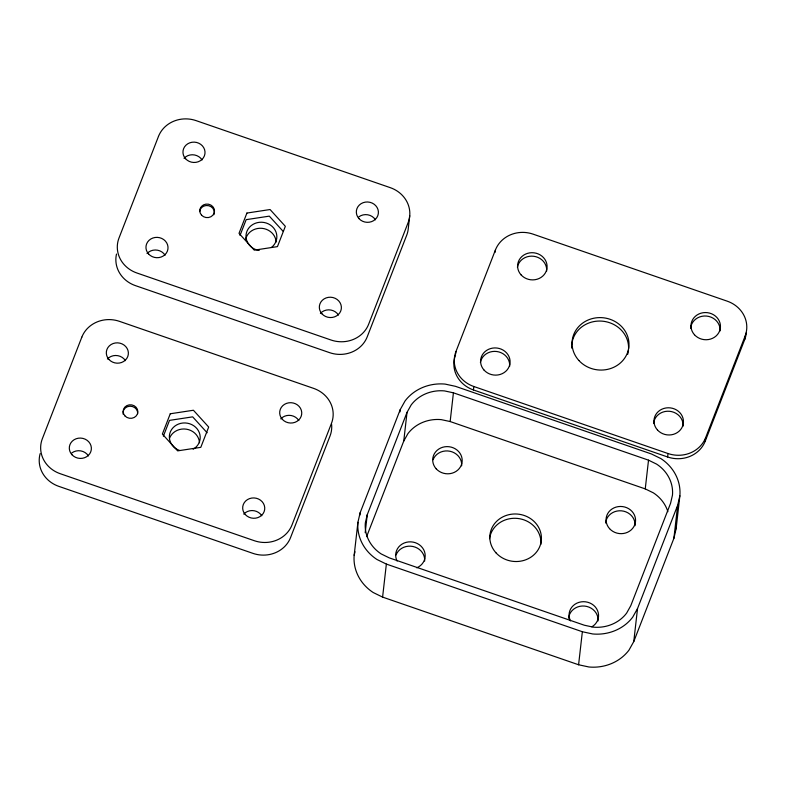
<?xml version="1.0" encoding="UTF-8"?>
<svg xmlns="http://www.w3.org/2000/svg" width="786" height="786" viewBox="0 0 786 786"><rect width="100%" height="100%" fill="white"/><g stroke="black" fill="none" stroke-linecap="round" stroke-linejoin="round"><path stroke-width="1.18" d="M354.162 555.299L357.925 522.277L360.135 512.767L400.261 409.526L405.085 400.919A44.33 40.784 6.5 0 1 445.082 384.089L455.438 386.319L651.437 453.974L660.869 458.582A44.33 40.784 6.5 0 1 679.87 495.779L676.107 528.811L673.897 538.322L633.771 641.563L628.957 650.169A44.33 40.784 6.5 0 1 588.95 666.99L578.594 664.769L382.595 597.105L373.173 592.506A44.33 40.784 6.5 0 1 354.162 555.299L354.987 551.743M359.87 515.125L360.135 512.767M365.195 532.702L367.239 514.751L407.03 412.336L411.196 404.908A36.903 33.945 6.5 0 1 444.493 390.907L453.424 392.823L648.519 460.164L656.654 464.143A36.903 33.945 6.5 0 1 672.472 495.111L670.566 503.305L630.765 605.721L626.609 613.149A36.903 33.945 6.5 0 1 593.302 627.149L584.371 625.234L389.286 557.883L381.151 553.914A36.903 33.945 6.5 0 1 365.323 522.945L367.239 514.751M409.732 215.728L408.298 228.362A29.475 27.107 6.5 0 1 406.686 235.26L367.219 336.84A29.475 27.107 6.5 0 1 329.609 352.659L135.428 285.623A29.475 27.107 6.5 0 1 116.505 254.055M399.995 411.884L400.261 409.526M382.595 597.105L386.358 564.083L376.936 559.475A44.33 40.784 6.5 0 1 357.925 522.277M366.62 536.642L403.758 441.054L407.03 412.336M455.693 353.828L455.959 351.529L495.435 249.948A29.475 27.107 6.5 0 1 533.046 234.13L727.217 301.166A29.475 27.107 6.5 0 1 745.089 336.133L744.696 339.581L705.229 441.162A29.475 27.107 6.5 0 1 667.619 456.98L473.437 389.944A29.475 27.107 6.5 0 1 455.566 354.977M667.884 511.706A36.903 33.945 6.5 0 0 653.382 492.861L645.247 488.892L450.152 421.542L453.424 392.823M473.437 389.944L473.83 386.506A29.475 27.107 6.5 0 1 455.959 351.529M495.17 252.247L495.435 249.948M578.594 664.769L582.357 631.738L386.358 564.083M645.247 488.892L648.519 460.164M633.771 641.563L637.534 608.531L677.66 505.29L679.87 495.779M667.619 456.98L668.012 453.532A29.475 27.107 6.5 0 0 705.622 437.714L745.089 336.133M673.897 538.322L677.66 505.29M705.229 441.162L705.622 437.714M240.015 235.456L246.156 219.658L269.313 216.14L282.97 231.163M163.37 436.171L169.511 420.382L192.668 416.855L207.131 432.762M403.758 441.054L407.924 433.626A36.903 33.945 6.5 0 1 441.221 419.626L450.152 421.542M637.534 608.531L632.72 617.138A44.33 40.784 6.5 0 1 592.713 633.968L582.357 631.738M473.83 386.506L668.012 453.532M517.404 267.23A14.767 13.588 6.5 0 1 533.763 256.275A14.767 13.588 6.5 0 1 546.653 271.082M480.393 362.454A14.767 13.588 6.5 0 1 496.762 351.509A14.767 13.588 6.5 0 1 509.652 366.315M690.619 328.253A14.767 13.588 6.5 0 1 706.506 316.06A14.767 13.588 6.5 0 1 720.025 330.935M653.608 423.477A14.767 13.588 6.5 0 1 669.495 411.284A14.767 13.588 6.5 0 1 683.024 426.159M571.707 348.119A28.492 26.203 6.5 0 1 571.687 345.83M571.766 344.69A28.492 26.203 6.5 0 1 601.791 321.12A28.492 26.203 6.5 0 1 628.574 348.738M628.505 349.868A28.492 26.203 6.5 0 1 627.68 354.368M746.307 332.684A29.475 27.107 6.5 0 1 744.696 339.581M107.397 359.025A11.053 10.169 6.5 0 1 125.426 360.666M71.742 453.011A11.053 10.169 6.5 0 1 88.425 455.9M40.155 453.62A29.475 27.107 6.5 0 0 58.783 486.347L252.954 553.373A29.475 27.107 6.5 0 0 290.565 537.555L330.041 435.975A29.475 27.107 6.5 0 0 331.613 424.342M243.758 514.103A11.053 10.169 6.5 0 1 261.797 515.754M280.769 418.879A11.053 10.169 6.5 0 1 298.798 420.52M123.097 414.094A7.369 6.779 6.5 0 1 129.955 406.215A7.369 6.779 6.5 0 1 137.668 413.672M179.601 450.476A15.445 14.207 6.5 0 1 171.702 429.382A15.445 14.207 6.5 0 1 195.606 427.22A15.445 14.207 6.5 0 1 193.16 449.248M169.55 438.175A15.445 14.207 6.5 0 1 186.321 429.166A15.445 14.207 6.5 0 1 199.497 442.744M676.245 526.453A44.33 40.784 6.5 0 1 676.107 528.811M489.54 538.685A25.82 23.747 6.5 0 1 517.758 518.455A25.82 23.747 6.5 0 1 540.847 544.403M433.057 459.722A14.767 13.588 6.5 0 1 450.044 451.272A14.767 13.588 6.5 0 1 461.657 465.862M396.046 554.945A14.767 13.588 6.5 0 1 413.033 546.506A14.767 13.588 6.5 0 1 424.656 561.086M568.612 618.258A14.767 13.588 6.5 0 1 584.499 606.065A14.767 13.588 6.5 0 1 598.028 620.94M605.623 523.024A14.767 13.588 6.5 0 1 621.5 510.831A14.767 13.588 6.5 0 1 635.029 525.706M570.489 620.891A14.767 13.588 6.5 0 1 576.904 603.157A14.767 13.588 6.5 0 1 596.535 608.629A14.767 13.588 6.5 0 1 591.829 626.845M397.107 561.047A14.767 13.588 6.5 0 1 404.102 543.047A14.767 13.588 6.5 0 1 423.762 549.836A14.767 13.588 6.5 0 1 416.767 567.826M184.042 158.31A11.053 10.169 6.5 0 1 202.071 159.951M147.031 253.544A11.053 10.169 6.5 0 1 165.07 255.185M320.403 313.388A11.053 10.169 6.5 0 1 338.442 315.039M358.77 216.916A11.053 10.169 6.5 0 1 375.443 219.805M199.644 211.611A7.369 6.779 6.5 0 1 208.526 205.677A7.369 6.779 6.5 0 1 213.92 214.676M259.193 250.479A15.445 14.207 6.5 0 1 247.118 230.858A15.445 14.207 6.5 0 1 270.453 225.071A15.445 14.207 6.5 0 1 271.425 247.452M245.645 239.239A15.445 14.207 6.5 0 1 261.964 228.323A15.445 14.207 6.5 0 1 276.141 242.019M158.467 136.44L119 238.02A29.475 27.107 6.5 0 0 136.872 272.988L331.044 340.024A29.475 27.107 6.5 0 0 368.654 324.205L408.13 222.625A29.475 27.107 6.5 0 0 390.259 187.657L196.078 120.622A29.475 27.107 6.5 0 0 158.467 136.44M81.823 337.155L42.346 438.735A29.475 27.107 6.5 0 0 60.217 473.703L254.399 540.739A29.475 27.107 6.5 0 0 292.009 524.92L331.476 423.34A29.475 27.107 6.5 0 0 313.604 388.372L119.433 321.336A29.475 27.107 6.5 0 0 81.823 337.155M246.912 213.055L239.013 233.363L254.281 250.154L277.438 246.627L285.338 226.319L270.07 209.538L246.912 213.055M170.257 413.77L162.368 434.078L177.636 450.869L200.794 447.342L208.683 427.034L193.415 410.253L170.257 413.77M694.48 334.767A14.767 13.588 6.5 0 0 719.612 330.945A14.767 13.588 6.5 0 0 703.048 312.73A14.767 13.588 6.5 0 0 694.48 334.767M521.108 274.913A14.767 13.588 6.5 0 0 546.241 271.091A14.767 13.588 6.5 0 0 529.676 252.876A14.767 13.588 6.5 0 0 521.108 274.913M484.107 370.147A14.767 13.588 6.5 0 0 509.24 366.325A14.767 13.588 6.5 0 0 492.665 348.1A14.767 13.588 6.5 0 0 484.107 370.147M657.479 430.001A14.767 13.588 6.5 0 0 682.612 426.169A14.767 13.588 6.5 0 0 666.037 407.954A14.767 13.588 6.5 0 0 657.479 430.001M578.86 360.469A28.492 26.203 6.5 0 0 627.346 353.091A28.492 26.203 6.5 0 0 595.375 317.947A28.492 26.203 6.5 0 0 578.86 360.469M71.929 454.701A11.053 10.169 6.5 0 0 90.744 451.842A11.053 10.169 6.5 0 0 78.345 438.205A11.053 10.169 6.5 0 0 71.929 454.701M108.94 359.467A11.053 10.169 6.5 0 0 127.745 356.608A11.053 10.169 6.5 0 0 115.346 342.971A11.053 10.169 6.5 0 0 108.94 359.467M282.312 419.321A11.053 10.169 6.5 0 0 301.117 416.462A11.053 10.169 6.5 0 0 288.717 402.825A11.053 10.169 6.5 0 0 282.312 419.321M245.301 514.555A11.053 10.169 6.5 0 0 264.116 511.696A11.053 10.169 6.5 0 0 251.716 498.059A11.053 10.169 6.5 0 0 245.301 514.555M124.895 415.863A7.369 6.779 6.5 0 0 137.432 413.957A7.369 6.779 6.5 0 0 129.169 404.869A7.369 6.779 6.5 0 0 124.895 415.863M609.582 528.683A14.767 13.588 6.5 0 0 634.715 524.861A14.767 13.588 6.5 0 0 618.15 506.636A14.767 13.588 6.5 0 0 609.582 528.683M436.21 468.829A14.767 13.588 6.5 0 0 461.343 465.007A14.767 13.588 6.5 0 0 444.778 446.792A14.767 13.588 6.5 0 0 436.21 468.829M495.986 552.823A25.82 23.747 6.5 0 0 539.933 546.142A25.82 23.747 6.5 0 0 510.959 514.29A25.82 23.747 6.5 0 0 495.986 552.823M148.583 253.986A11.053 10.169 6.5 0 0 167.389 251.127A11.053 10.169 6.5 0 0 154.989 237.49A11.053 10.169 6.5 0 0 148.583 253.986M185.584 158.752A11.053 10.169 6.5 0 0 204.389 155.893A11.053 10.169 6.5 0 0 191.99 142.256A11.053 10.169 6.5 0 0 185.584 158.752M358.956 218.606A11.053 10.169 6.5 0 0 377.771 215.747A11.053 10.169 6.5 0 0 365.372 202.11A11.053 10.169 6.5 0 0 358.956 218.606M321.955 313.84A11.053 10.169 6.5 0 0 340.76 310.971A11.053 10.169 6.5 0 0 328.361 297.344A11.053 10.169 6.5 0 0 321.955 313.84M201.54 215.148A7.369 6.779 6.5 0 0 214.077 213.242A7.369 6.779 6.5 0 0 205.814 204.154A7.369 6.779 6.5 0 0 201.54 215.148"/></g></svg>
